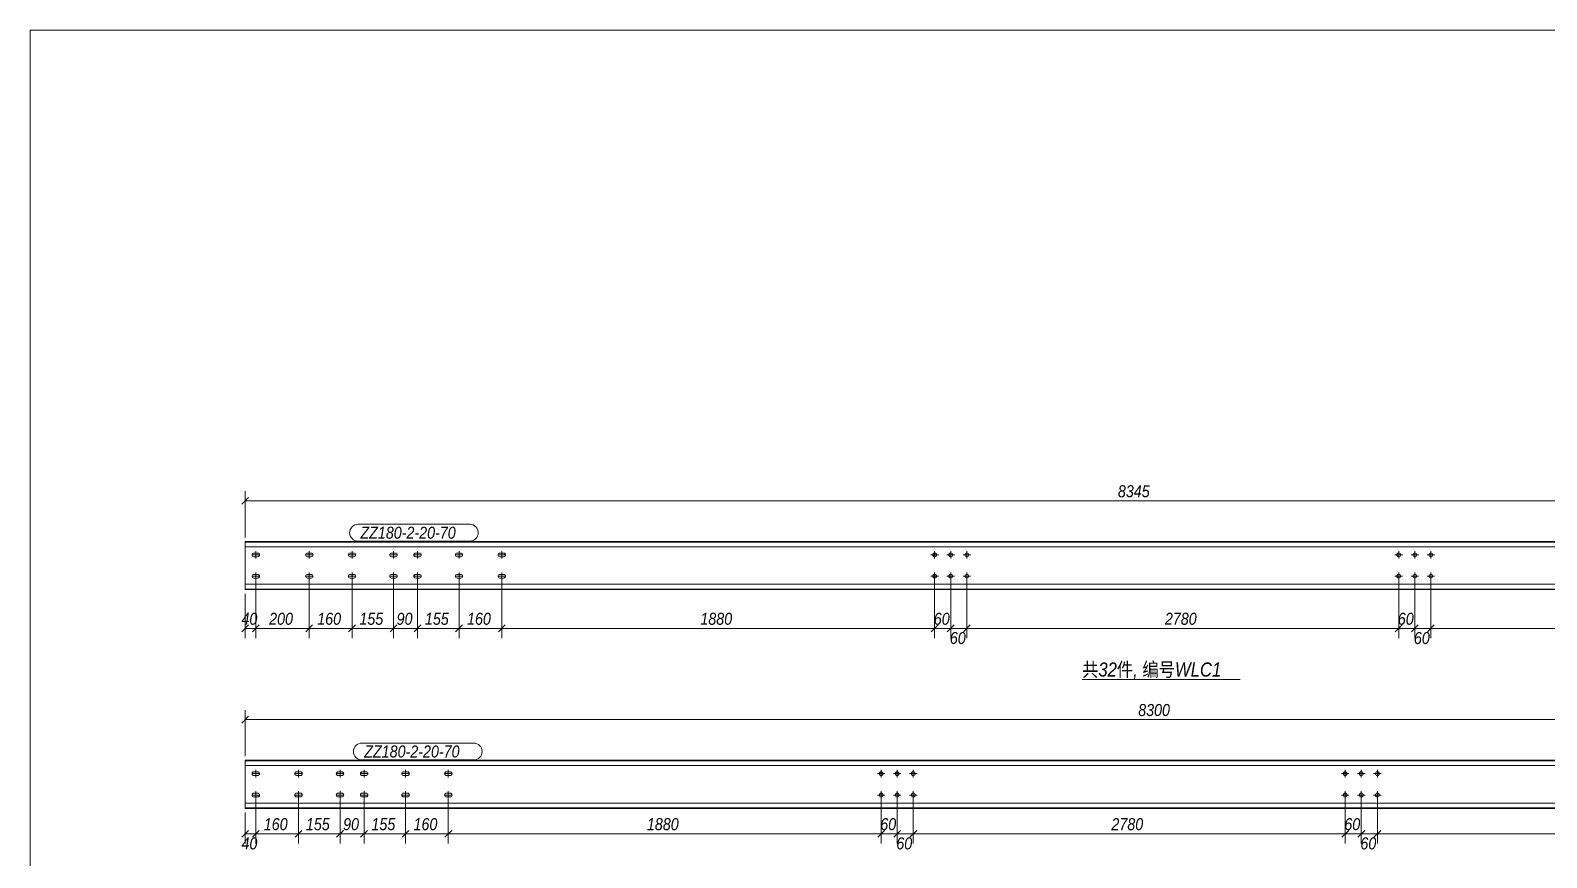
# Model space of a CAD drawing. Extents: x 857 to 4439, y -1249 to 4637.
# Drawn here: x 863 to 1241, y 893.9 to 1100.2 of the extents above; entities that cross this region are included whole.
import ezdxf

# ---------------------------------------------------------------- set-up
doc = ezdxf.new("R2010")
doc.units = 0
doc.header["$LTSCALE"] = 1000
doc.header["$MEASUREMENT"] = 0
doc.linetypes.add('XKITLINE00', pattern=[0])
doc.linetypes.add('XKITLINE02', pattern=[4, 2, -2])
for name, color, linetype, lineweight in [('Bolt', 7, 'Continuous', 0), ('DrawingSheet', 5, 'Continuous', 0), ('OtherObjectType', 1, 'Continuous', 0), ('Part', 2, 'Continuous', 0), ('PartMark', 3, 'Continuous', 0), ('Z-DIMENSIONS', 1, 'Continuous', 0)]:
    doc.layers.add(name, color=color, linetype=linetype, lineweight=lineweight)
doc.styles.add('Arial Italic', font='ariali.ttf')

# ---------------------------------------------------------------- blocks, each defined once
blk = doc.blocks.new('天窗檩条AB区一')
at = {"layer": 'Bolt', "color": 3, "linetype": 'XKITLINE00', "lineweight": 0}
for p, q in [((60.32, 284.38), (60.28, 284.2)), ((60.28, 284.2), (60.28, 284.2)), ((60.28, 284.2), (60.32, 284.02)), ((62.15, 284.2), (60.28, 284.2)), ((60.42, 284.53), (60.32, 284.38)), ((60.32, 284.02), (60.42, 283.87)), ((60.57, 284.63), (60.42, 284.53)), ((60.42, 283.87), (60.57, 283.77)), ((60.75, 284.67), (60.57, 284.63)), ((60.57, 283.77), (60.75, 283.73)), ((61.68, 284.67), (60.75, 284.67)), ((60.75, 283.73), (61.68, 283.73)), ((61.21, 285.13), (61.21, 283.27)), ((61.86, 284.63), (61.68, 284.67)), ((61.68, 283.73), (61.86, 283.77)), ((62.01, 284.53), (61.86, 284.63)), ((61.86, 283.77), (62.01, 283.87)), ((62.11, 284.38), (62.01, 284.53)), ((62.01, 283.87), (62.11, 284.02)), ((62.15, 284.2), (62.11, 284.38)), ((62.11, 284.02), (62.15, 284.2)), ((62.15, 284.2), (62.15, 284.2)), ((73.65, 284.38), (73.61, 284.2)), ((73.61, 284.2), (73.61, 284.2)), ((73.61, 284.2), (73.65, 284.02)), ((73.61, 284.2), (75.48, 284.2)), ((73.75, 284.53), (73.65, 284.38)), ((73.65, 284.02), (73.75, 283.87)), ((73.9, 284.63), (73.75, 284.53)), ((73.75, 283.87), (73.9, 283.77)), ((74.08, 284.67), (73.9, 284.63)), ((73.9, 283.77), (74.08, 283.73)), ((75.01, 284.67), (74.08, 284.67)), ((74.08, 283.73), (75.01, 283.73)), ((74.55, 283.27), (74.55, 285.13)), ((75.19, 284.63), (75.01, 284.67)), ((75.01, 283.73), (75.19, 283.77)), ((75.34, 284.53), (75.19, 284.63)), ((75.19, 283.77), (75.34, 283.87)), ((75.44, 284.38), (75.34, 284.53)), ((75.34, 283.87), (75.44, 284.02)), ((75.48, 284.2), (75.44, 284.38)), ((75.44, 284.02), (75.48, 284.2)), ((75.48, 284.2), (75.48, 284.2)), ((84.28, 284.2), (84.32, 284.38)), ((84.32, 284.02), (84.28, 284.2)), ((84.28, 284.2), (84.28, 284.2)), ((86.15, 284.2), (84.28, 284.2)), ((84.32, 284.38), (84.42, 284.53)), ((84.42, 283.87), (84.32, 284.02)), ((84.42, 284.53), (84.57, 284.63)), ((84.57, 283.77), (84.42, 283.87)), ((84.57, 284.63), (84.75, 284.67)), ((84.75, 283.73), (84.57, 283.77)), ((84.75, 284.67), (85.68, 284.67)), ((85.68, 283.73), (84.75, 283.73)), ((85.21, 283.27), (85.21, 285.13)), ((85.68, 284.67), (85.86, 284.63)), ((85.86, 283.77), (85.68, 283.73)), ((85.86, 284.63), (86.01, 284.53)), ((86.01, 283.87), (85.86, 283.77)), ((86.01, 284.53), (86.11, 284.38)), ((86.11, 284.02), (86.01, 283.87)), ((86.11, 284.38), (86.15, 284.2)), ((86.15, 284.2), (86.11, 284.02)), ((86.15, 284.2), (86.15, 284.2)), ((94.65, 284.38), (94.61, 284.2)), ((94.61, 284.2), (94.61, 284.2)), ((94.61, 284.2), (94.65, 284.02)), ((96.48, 284.2), (94.61, 284.2)), ((94.75, 284.53), (94.65, 284.38)), ((94.65, 284.02), (94.75, 283.87)), ((94.9, 284.63), (94.75, 284.53)), ((94.75, 283.87), (94.9, 283.77)), ((95.08, 284.67), (94.9, 284.63)), ((94.9, 283.77), (95.08, 283.73)), ((96.01, 284.67), (95.08, 284.67)), ((95.08, 283.73), (96.01, 283.73)), ((95.55, 285.13), (95.55, 283.27)), ((96.19, 284.63), (96.01, 284.67)), ((96.01, 283.73), (96.19, 283.77)), ((96.34, 284.53), (96.19, 284.63)), ((96.19, 283.77), (96.34, 283.87)), ((96.44, 284.38), (96.34, 284.53)), ((96.34, 283.87), (96.44, 284.02)), ((96.48, 284.2), (96.44, 284.38)), ((96.44, 284.02), (96.48, 284.2)), ((96.48, 284.2), (96.48, 284.2)), ((100.65, 284.38), (100.61, 284.2)), ((100.61, 284.2), (100.61, 284.2)), ((100.61, 284.2), (100.65, 284.02)), ((102.48, 284.2), (100.61, 284.2)), ((100.75, 284.53), (100.65, 284.38)), ((100.65, 284.02), (100.75, 283.87)), ((100.9, 284.63), (100.75, 284.53)), ((100.75, 283.87), (100.9, 283.77)), ((101.08, 284.67), (100.9, 284.63)), ((100.9, 283.77), (101.08, 283.73)), ((102.01, 284.67), (101.08, 284.67)), ((101.08, 283.73), (102.01, 283.73)), ((101.55, 285.13), (101.55, 283.27)), ((102.19, 284.63), (102.01, 284.67)), ((102.01, 283.73), (102.19, 283.77)), ((102.34, 284.53), (102.19, 284.63)), ((102.19, 283.77), (102.34, 283.87)), ((102.44, 284.38), (102.34, 284.53)), ((102.34, 283.87), (102.44, 284.02)), ((102.48, 284.2), (102.44, 284.38)), ((102.44, 284.02), (102.48, 284.2)), ((102.48, 284.2), (102.48, 284.2)), ((110.95, 284.2), (110.98, 284.38)), ((110.98, 284.02), (110.95, 284.2)), ((110.95, 284.2), (110.95, 284.2)), ((112.81, 284.2), (110.95, 284.2)), ((110.98, 284.38), (111.08, 284.53)), ((111.08, 283.87), (110.98, 284.02)), ((111.08, 284.53), (111.23, 284.63)), ((111.23, 283.77), (111.08, 283.87)), ((111.23, 284.63), (111.41, 284.67)), ((111.41, 283.73), (111.23, 283.77)), ((111.41, 284.67), (112.35, 284.67)), ((112.35, 283.73), (111.41, 283.73)), ((111.88, 283.27), (111.88, 285.13)), ((112.35, 284.67), (112.52, 284.63)), ((112.52, 283.77), (112.35, 283.73)), ((112.52, 284.63), (112.68, 284.53)), ((112.68, 283.87), (112.52, 283.77)), ((112.68, 284.53), (112.78, 284.38)), ((112.78, 284.02), (112.68, 283.87)), ((112.78, 284.38), (112.81, 284.2)), ((112.81, 284.2), (112.78, 284.02)), ((112.81, 284.2), (112.81, 284.2)), ((121.65, 284.38), (121.61, 284.2)), ((121.61, 284.2), (121.61, 284.2)), ((121.61, 284.2), (121.65, 284.02)), ((123.48, 284.2), (121.61, 284.2)), ((121.75, 284.53), (121.65, 284.38)), ((121.65, 284.02), (121.75, 283.87)), ((121.9, 284.63), (121.75, 284.53)), ((121.75, 283.87), (121.9, 283.77)), ((122.08, 284.67), (121.9, 284.63)), ((121.9, 283.77), (122.08, 283.73)), ((123.01, 284.67), (122.08, 284.67)), ((122.08, 283.73), (123.01, 283.73)), ((122.55, 285.13), (122.55, 283.27)), ((123.19, 284.63), (123.01, 284.67)), ((123.01, 283.73), (123.19, 283.77)), ((123.34, 284.53), (123.19, 284.63)), ((123.19, 283.77), (123.34, 283.87)), ((123.44, 284.38), (123.34, 284.53)), ((123.34, 283.87), (123.44, 284.02)), ((123.48, 284.2), (123.44, 284.38)), ((123.44, 284.02), (123.48, 284.2)), ((123.48, 284.2), (123.48, 284.2)), ((231.41, 284.2), (229.54, 284.2)), ((230.47, 283.27), (230.47, 285.13)), ((235.41, 284.2), (233.54, 284.2)), ((234.47, 283.27), (234.47, 285.13)), ((239.41, 284.2), (237.54, 284.2)), ((238.47, 283.27), (238.47, 285.13)), ((347.11, 284.2), (345.24, 284.2)), ((346.17, 283.27), (346.17, 285.13)), ((351.11, 284.2), (349.24, 284.2)), ((350.17, 283.27), (350.17, 285.13)), ((355.11, 284.2), (353.24, 284.2)), ((354.17, 283.27), (354.17, 285.13)), ((61.21, 279.8), (61.21, 277.93)), ((74.55, 277.93), (74.55, 279.8)), ((85.21, 277.93), (85.21, 279.8)), ((95.55, 279.8), (95.55, 277.93)), ((101.55, 279.8), (101.55, 277.93)), ((111.88, 277.93), (111.88, 279.8)), ((122.55, 279.8), (122.55, 277.93)), ((230.47, 277.93), (230.47, 279.8)), ((234.47, 277.93), (234.47, 279.8)), ((238.47, 277.93), (238.47, 279.8)), ((346.17, 277.93), (346.17, 279.8)), ((350.17, 277.93), (350.17, 279.8)), ((354.17, 277.93), (354.17, 279.8)), ((60.32, 279.05), (60.28, 278.87)), ((60.28, 278.87), (60.28, 278.87)), ((60.28, 278.87), (60.32, 278.69)), ((62.15, 278.87), (60.28, 278.87)), ((60.42, 279.2), (60.32, 279.05)), ((60.32, 278.69), (60.42, 278.54)), ((60.57, 279.3), (60.42, 279.2)), ((60.42, 278.54), (60.57, 278.44)), ((60.75, 279.33), (60.57, 279.3)), ((60.57, 278.44), (60.75, 278.4)), ((61.68, 279.33), (60.75, 279.33)), ((60.75, 278.4), (61.68, 278.4)), ((61.86, 279.3), (61.68, 279.33)), ((61.68, 278.4), (61.86, 278.44)), ((62.01, 279.2), (61.86, 279.3)), ((61.86, 278.44), (62.01, 278.54)), ((62.11, 279.05), (62.01, 279.2)), ((62.01, 278.54), (62.11, 278.69)), ((62.15, 278.87), (62.11, 279.05)), ((62.11, 278.69), (62.15, 278.87)), ((62.15, 278.87), (62.15, 278.87)), ((73.65, 279.05), (73.61, 278.87)), ((73.61, 278.87), (73.61, 278.87)), ((73.61, 278.87), (73.65, 278.69)), ((73.61, 278.87), (75.48, 278.87)), ((73.75, 279.2), (73.65, 279.05)), ((73.65, 278.69), (73.75, 278.54)), ((73.9, 279.3), (73.75, 279.2)), ((73.75, 278.54), (73.9, 278.44)), ((74.08, 279.33), (73.9, 279.3)), ((73.9, 278.44), (74.08, 278.4)), ((75.01, 279.33), (74.08, 279.33)), ((74.08, 278.4), (75.01, 278.4)), ((75.19, 279.3), (75.01, 279.33)), ((75.01, 278.4), (75.19, 278.44)), ((75.34, 279.2), (75.19, 279.3)), ((75.19, 278.44), (75.34, 278.54)), ((75.44, 279.05), (75.34, 279.2)), ((75.34, 278.54), (75.44, 278.69)), ((75.48, 278.87), (75.44, 279.05)), ((75.44, 278.69), (75.48, 278.87)), ((75.48, 278.87), (75.48, 278.87)), ((84.28, 278.87), (84.32, 279.05)), ((84.32, 278.69), (84.28, 278.87)), ((84.28, 278.87), (84.28, 278.87)), ((86.15, 278.87), (84.28, 278.87)), ((84.32, 279.05), (84.42, 279.2)), ((84.42, 278.54), (84.32, 278.69)), ((84.42, 279.2), (84.57, 279.3)), ((84.57, 278.44), (84.42, 278.54)), ((84.57, 279.3), (84.75, 279.33)), ((84.75, 278.4), (84.57, 278.44)), ((84.75, 279.33), (85.68, 279.33)), ((85.68, 278.4), (84.75, 278.4)), ((85.68, 279.33), (85.86, 279.3)), ((85.86, 278.44), (85.68, 278.4)), ((85.86, 279.3), (86.01, 279.2)), ((86.01, 278.54), (85.86, 278.44)), ((86.01, 279.2), (86.11, 279.05)), ((86.11, 278.69), (86.01, 278.54)), ((86.11, 279.05), (86.15, 278.87)), ((86.15, 278.87), (86.11, 278.69)), ((86.15, 278.87), (86.15, 278.87)), ((94.65, 279.05), (94.61, 278.87)), ((94.61, 278.87), (94.61, 278.87)), ((94.61, 278.87), (94.65, 278.69)), ((96.48, 278.87), (94.61, 278.87)), ((94.75, 279.2), (94.65, 279.05)), ((94.65, 278.69), (94.75, 278.54)), ((94.9, 279.3), (94.75, 279.2)), ((94.75, 278.54), (94.9, 278.44)), ((95.08, 279.33), (94.9, 279.3)), ((94.9, 278.44), (95.08, 278.4)), ((96.01, 279.33), (95.08, 279.33)), ((95.08, 278.4), (96.01, 278.4)), ((96.19, 279.3), (96.01, 279.33)), ((96.01, 278.4), (96.19, 278.44)), ((96.34, 279.2), (96.19, 279.3)), ((96.19, 278.44), (96.34, 278.54)), ((96.44, 279.05), (96.34, 279.2)), ((96.34, 278.54), (96.44, 278.69)), ((96.48, 278.87), (96.44, 279.05)), ((96.44, 278.69), (96.48, 278.87)), ((96.48, 278.87), (96.48, 278.87)), ((100.65, 279.05), (100.61, 278.87)), ((100.61, 278.87), (100.61, 278.87)), ((100.61, 278.87), (100.65, 278.69)), ((102.48, 278.87), (100.61, 278.87)), ((100.75, 279.2), (100.65, 279.05)), ((100.65, 278.69), (100.75, 278.54)), ((100.9, 279.3), (100.75, 279.2)), ((100.75, 278.54), (100.9, 278.44)), ((101.08, 279.33), (100.9, 279.3)), ((100.9, 278.44), (101.08, 278.4)), ((102.01, 279.33), (101.08, 279.33)), ((101.08, 278.4), (102.01, 278.4)), ((102.19, 279.3), (102.01, 279.33)), ((102.01, 278.4), (102.19, 278.44)), ((102.34, 279.2), (102.19, 279.3)), ((102.19, 278.44), (102.34, 278.54)), ((102.44, 279.05), (102.34, 279.2)), ((102.34, 278.54), (102.44, 278.69)), ((102.48, 278.87), (102.44, 279.05)), ((102.44, 278.69), (102.48, 278.87)), ((102.48, 278.87), (102.48, 278.87)), ((110.95, 278.87), (110.98, 279.05)), ((110.98, 278.69), (110.95, 278.87)), ((110.95, 278.87), (110.95, 278.87)), ((112.81, 278.87), (110.95, 278.87)), ((110.98, 279.05), (111.08, 279.2)), ((111.08, 278.54), (110.98, 278.69)), ((111.08, 279.2), (111.23, 279.3)), ((111.23, 278.44), (111.08, 278.54)), ((111.23, 279.3), (111.41, 279.33)), ((111.41, 278.4), (111.23, 278.44)), ((111.41, 279.33), (112.35, 279.33)), ((112.35, 278.4), (111.41, 278.4)), ((112.35, 279.33), (112.52, 279.3)), ((112.52, 278.44), (112.35, 278.4)), ((112.52, 279.3), (112.68, 279.2)), ((112.68, 278.54), (112.52, 278.44)), ((112.68, 279.2), (112.78, 279.05)), ((112.78, 278.69), (112.68, 278.54)), ((112.78, 279.05), (112.81, 278.87)), ((112.81, 278.87), (112.78, 278.69)), ((112.81, 278.87), (112.81, 278.87)), ((121.65, 279.05), (121.61, 278.87)), ((121.61, 278.87), (121.61, 278.87)), ((121.61, 278.87), (121.65, 278.69)), ((123.48, 278.87), (121.61, 278.87)), ((121.75, 279.2), (121.65, 279.05)), ((121.65, 278.69), (121.75, 278.54)), ((121.9, 279.3), (121.75, 279.2)), ((121.75, 278.54), (121.9, 278.44)), ((122.08, 279.33), (121.9, 279.3)), ((121.9, 278.44), (122.08, 278.4)), ((123.01, 279.33), (122.08, 279.33)), ((122.08, 278.4), (123.01, 278.4)), ((123.19, 279.3), (123.01, 279.33)), ((123.01, 278.4), (123.19, 278.44)), ((123.34, 279.2), (123.19, 279.3)), ((123.19, 278.44), (123.34, 278.54)), ((123.44, 279.05), (123.34, 279.2)), ((123.34, 278.54), (123.44, 278.69)), ((123.48, 278.87), (123.44, 279.05)), ((123.44, 278.69), (123.48, 278.87)), ((123.48, 278.87), (123.48, 278.87)), ((231.41, 278.87), (229.54, 278.87)), ((235.41, 278.87), (233.54, 278.87)), ((239.41, 278.87), (237.54, 278.87)), ((347.11, 278.87), (345.24, 278.87)), ((351.11, 278.87), (349.24, 278.87)), ((355.11, 278.87), (353.24, 278.87)), ((60.32, 229.83), (60.28, 229.65)), ((60.28, 229.65), (60.28, 229.65)), ((60.28, 229.65), (60.32, 229.47)), ((62.15, 229.65), (60.28, 229.65)), ((60.42, 229.98), (60.32, 229.83)), ((60.32, 229.47), (60.42, 229.32)), ((60.57, 230.08), (60.42, 229.98)), ((60.42, 229.32), (60.57, 229.22)), ((60.75, 230.12), (60.57, 230.08)), ((60.57, 229.22), (60.75, 229.18)), ((61.68, 230.12), (60.75, 230.12)), ((60.75, 229.18), (61.68, 229.18)), ((61.21, 230.58), (61.21, 228.72)), ((61.86, 230.08), (61.68, 230.12)), ((61.68, 229.18), (61.86, 229.22)), ((62.01, 229.98), (61.86, 230.08)), ((61.86, 229.22), (62.01, 229.32)), ((62.11, 229.83), (62.01, 229.98)), ((62.01, 229.32), (62.11, 229.47)), ((62.15, 229.65), (62.11, 229.83)), ((62.11, 229.47), (62.15, 229.65)), ((62.15, 229.65), (62.15, 229.65)), ((70.95, 229.65), (70.98, 229.83)), ((70.98, 229.47), (70.95, 229.65)), ((70.95, 229.65), (70.95, 229.65)), ((72.81, 229.65), (70.95, 229.65)), ((70.98, 229.83), (71.08, 229.98)), ((71.08, 229.32), (70.98, 229.47)), ((71.08, 229.98), (71.23, 230.08)), ((71.23, 229.22), (71.08, 229.32)), ((71.23, 230.08), (71.41, 230.12)), ((71.41, 229.18), (71.23, 229.22)), ((71.41, 230.12), (72.35, 230.12)), ((72.35, 229.18), (71.41, 229.18)), ((71.88, 228.72), (71.88, 230.58)), ((72.35, 230.12), (72.52, 230.08)), ((72.52, 229.22), (72.35, 229.18)), ((72.52, 230.08), (72.68, 229.98)), ((72.68, 229.32), (72.52, 229.22)), ((72.68, 229.98), (72.78, 229.83)), ((72.78, 229.47), (72.68, 229.32)), ((72.78, 229.83), (72.81, 229.65)), ((72.81, 229.65), (72.78, 229.47)), ((72.81, 229.65), (72.81, 229.65)), ((81.32, 229.83), (81.28, 229.65)), ((81.28, 229.65), (81.28, 229.65)), ((81.28, 229.65), (81.32, 229.47)), ((83.15, 229.65), (81.28, 229.65)), ((81.42, 229.98), (81.32, 229.83)), ((81.32, 229.47), (81.42, 229.32)), ((81.57, 230.08), (81.42, 229.98)), ((81.42, 229.32), (81.57, 229.22)), ((81.75, 230.12), (81.57, 230.08)), ((81.57, 229.22), (81.75, 229.18)), ((82.68, 230.12), (81.75, 230.12)), ((81.75, 229.18), (82.68, 229.18)), ((82.21, 230.58), (82.21, 228.72)), ((82.86, 230.08), (82.68, 230.12)), ((82.68, 229.18), (82.86, 229.22)), ((83.01, 229.98), (82.86, 230.08)), ((82.86, 229.22), (83.01, 229.32)), ((83.11, 229.83), (83.01, 229.98)), ((83.01, 229.32), (83.11, 229.47)), ((83.15, 229.65), (83.11, 229.83)), ((83.11, 229.47), (83.15, 229.65)), ((83.15, 229.65), (83.15, 229.65)), ((87.32, 229.83), (87.28, 229.65)), ((87.28, 229.65), (87.28, 229.65)), ((87.28, 229.65), (87.32, 229.47)), ((89.15, 229.65), (87.28, 229.65)), ((87.42, 229.98), (87.32, 229.83)), ((87.32, 229.47), (87.42, 229.32)), ((87.57, 230.08), (87.42, 229.98)), ((87.42, 229.32), (87.57, 229.22)), ((87.75, 230.12), (87.57, 230.08)), ((87.57, 229.22), (87.75, 229.18)), ((88.68, 230.12), (87.75, 230.12)), ((87.75, 229.18), (88.68, 229.18)), ((88.21, 230.58), (88.21, 228.72)), ((88.86, 230.08), (88.68, 230.12)), ((88.68, 229.18), (88.86, 229.22)), ((89.01, 229.98), (88.86, 230.08)), ((88.86, 229.22), (89.01, 229.32)), ((89.11, 229.83), (89.01, 229.98)), ((89.01, 229.32), (89.11, 229.47)), ((89.15, 229.65), (89.11, 229.83)), ((89.11, 229.47), (89.15, 229.65)), ((89.15, 229.65), (89.15, 229.65)), ((97.61, 229.65), (97.65, 229.83)), ((97.65, 229.47), (97.61, 229.65)), ((97.61, 229.65), (97.61, 229.65)), ((99.48, 229.65), (97.61, 229.65)), ((97.65, 229.83), (97.75, 229.98)), ((97.75, 229.32), (97.65, 229.47)), ((97.75, 229.98), (97.9, 230.08)), ((97.9, 229.22), (97.75, 229.32)), ((97.9, 230.08), (98.08, 230.12)), ((98.08, 229.18), (97.9, 229.22)), ((98.08, 230.12), (99.01, 230.12)), ((99.01, 229.18), (98.08, 229.18)), ((98.55, 228.72), (98.55, 230.58)), ((99.01, 230.12), (99.19, 230.08)), ((99.19, 229.22), (99.01, 229.18)), ((99.19, 230.08), (99.34, 229.98)), ((99.34, 229.32), (99.19, 229.22)), ((99.34, 229.98), (99.44, 229.83)), ((99.44, 229.47), (99.34, 229.32)), ((99.44, 229.83), (99.48, 229.65)), ((99.48, 229.65), (99.44, 229.47)), ((99.48, 229.65), (99.48, 229.65)), ((108.32, 229.83), (108.28, 229.65)), ((108.28, 229.65), (108.28, 229.65)), ((108.28, 229.65), (108.32, 229.47)), ((110.15, 229.65), (108.28, 229.65)), ((108.42, 229.98), (108.32, 229.83)), ((108.32, 229.47), (108.42, 229.32)), ((108.57, 230.08), (108.42, 229.98)), ((108.42, 229.32), (108.57, 229.22)), ((108.75, 230.12), (108.57, 230.08)), ((108.57, 229.22), (108.75, 229.18)), ((109.68, 230.12), (108.75, 230.12)), ((108.75, 229.18), (109.68, 229.18)), ((109.21, 230.58), (109.21, 228.72)), ((109.86, 230.08), (109.68, 230.12)), ((109.68, 229.18), (109.86, 229.22)), ((110.01, 229.98), (109.86, 230.08)), ((109.86, 229.22), (110.01, 229.32)), ((110.11, 229.83), (110.01, 229.98)), ((110.01, 229.32), (110.11, 229.47)), ((110.15, 229.65), (110.11, 229.83)), ((110.11, 229.47), (110.15, 229.65)), ((110.15, 229.65), (110.15, 229.65)), ((218.07, 229.65), (216.21, 229.65)), ((217.14, 228.72), (217.14, 230.58)), ((222.07, 229.65), (220.21, 229.65)), ((221.14, 228.72), (221.14, 230.58)), ((226.07, 229.65), (224.21, 229.65)), ((225.14, 228.72), (225.14, 230.58)), ((333.77, 229.65), (331.91, 229.65)), ((332.84, 228.72), (332.84, 230.58)), ((337.77, 229.65), (335.91, 229.65)), ((336.84, 228.72), (336.84, 230.58)), ((341.77, 229.65), (339.91, 229.65)), ((340.84, 228.72), (340.84, 230.58)), ((60.32, 224.5), (60.28, 224.32)), ((60.28, 224.32), (60.28, 224.32)), ((60.28, 224.32), (60.32, 224.14)), ((62.15, 224.32), (60.28, 224.32)), ((60.42, 224.65), (60.32, 224.5)), ((60.32, 224.14), (60.42, 223.99)), ((60.57, 224.75), (60.42, 224.65)), ((60.42, 223.99), (60.57, 223.89)), ((60.75, 224.78), (60.57, 224.75)), ((60.57, 223.89), (60.75, 223.85)), ((61.68, 224.78), (60.75, 224.78)), ((60.75, 223.85), (61.68, 223.85)), ((61.21, 225.25), (61.21, 223.38)), ((61.86, 224.75), (61.68, 224.78)), ((61.68, 223.85), (61.86, 223.89)), ((62.01, 224.65), (61.86, 224.75)), ((61.86, 223.89), (62.01, 223.99)), ((62.11, 224.5), (62.01, 224.65)), ((62.01, 223.99), (62.11, 224.14)), ((62.15, 224.32), (62.11, 224.5)), ((62.11, 224.14), (62.15, 224.32)), ((62.15, 224.32), (62.15, 224.32)), ((70.95, 224.32), (70.98, 224.5)), ((70.98, 224.14), (70.95, 224.32)), ((70.95, 224.32), (70.95, 224.32)), ((72.81, 224.32), (70.95, 224.32)), ((70.98, 224.5), (71.08, 224.65)), ((71.08, 223.99), (70.98, 224.14)), ((71.08, 224.65), (71.23, 224.75)), ((71.23, 223.89), (71.08, 223.99)), ((71.23, 224.75), (71.41, 224.78)), ((71.41, 223.85), (71.23, 223.89)), ((71.41, 224.78), (72.35, 224.78)), ((72.35, 223.85), (71.41, 223.85)), ((71.88, 223.38), (71.88, 225.25)), ((72.35, 224.78), (72.52, 224.75)), ((72.52, 223.89), (72.35, 223.85)), ((72.52, 224.75), (72.68, 224.65)), ((72.68, 223.99), (72.52, 223.89)), ((72.68, 224.65), (72.78, 224.5)), ((72.78, 224.14), (72.68, 223.99)), ((72.78, 224.5), (72.81, 224.32)), ((72.81, 224.32), (72.78, 224.14)), ((72.81, 224.32), (72.81, 224.32)), ((81.32, 224.5), (81.28, 224.32)), ((81.28, 224.32), (81.28, 224.32)), ((81.28, 224.32), (81.32, 224.14)), ((83.15, 224.32), (81.28, 224.32)), ((81.42, 224.65), (81.32, 224.5)), ((81.32, 224.14), (81.42, 223.99)), ((81.57, 224.75), (81.42, 224.65)), ((81.42, 223.99), (81.57, 223.89)), ((81.75, 224.78), (81.57, 224.75)), ((81.57, 223.89), (81.75, 223.85)), ((82.68, 224.78), (81.75, 224.78)), ((81.75, 223.85), (82.68, 223.85)), ((82.21, 225.25), (82.21, 223.38)), ((82.86, 224.75), (82.68, 224.78)), ((82.68, 223.85), (82.86, 223.89)), ((83.01, 224.65), (82.86, 224.75)), ((82.86, 223.89), (83.01, 223.99)), ((83.11, 224.5), (83.01, 224.65)), ((83.01, 223.99), (83.11, 224.14)), ((83.15, 224.32), (83.11, 224.5)), ((83.11, 224.14), (83.15, 224.32)), ((83.15, 224.32), (83.15, 224.32)), ((87.32, 224.5), (87.28, 224.32)), ((87.28, 224.32), (87.28, 224.32)), ((87.28, 224.32), (87.32, 224.14)), ((89.15, 224.32), (87.28, 224.32)), ((87.42, 224.65), (87.32, 224.5)), ((87.32, 224.14), (87.42, 223.99)), ((87.57, 224.75), (87.42, 224.65)), ((87.42, 223.99), (87.57, 223.89)), ((87.75, 224.78), (87.57, 224.75)), ((87.57, 223.89), (87.75, 223.85)), ((88.68, 224.78), (87.75, 224.78)), ((87.75, 223.85), (88.68, 223.85)), ((88.21, 225.25), (88.21, 223.38)), ((88.86, 224.75), (88.68, 224.78)), ((88.68, 223.85), (88.86, 223.89)), ((89.01, 224.65), (88.86, 224.75)), ((88.86, 223.89), (89.01, 223.99)), ((89.11, 224.5), (89.01, 224.65)), ((89.01, 223.99), (89.11, 224.14)), ((89.15, 224.32), (89.11, 224.5)), ((89.11, 224.14), (89.15, 224.32)), ((89.15, 224.32), (89.15, 224.32)), ((97.61, 224.32), (97.65, 224.5)), ((97.65, 224.14), (97.61, 224.32)), ((97.61, 224.32), (97.61, 224.32)), ((99.48, 224.32), (97.61, 224.32)), ((97.65, 224.5), (97.75, 224.65)), ((97.75, 223.99), (97.65, 224.14)), ((97.75, 224.65), (97.9, 224.75)), ((97.9, 223.89), (97.75, 223.99)), ((97.9, 224.75), (98.08, 224.78)), ((98.08, 223.85), (97.9, 223.89)), ((98.08, 224.78), (99.01, 224.78)), ((99.01, 223.85), (98.08, 223.85)), ((98.55, 223.38), (98.55, 225.25)), ((99.01, 224.78), (99.19, 224.75)), ((99.19, 223.89), (99.01, 223.85)), ((99.19, 224.75), (99.34, 224.65)), ((99.34, 223.99), (99.19, 223.89)), ((99.34, 224.65), (99.44, 224.5)), ((99.44, 224.14), (99.34, 223.99)), ((99.44, 224.5), (99.48, 224.32)), ((99.48, 224.32), (99.44, 224.14)), ((99.48, 224.32), (99.48, 224.32)), ((108.32, 224.5), (108.28, 224.32)), ((108.28, 224.32), (108.28, 224.32)), ((108.28, 224.32), (108.32, 224.14)), ((110.15, 224.32), (108.28, 224.32)), ((108.42, 224.65), (108.32, 224.5)), ((108.32, 224.14), (108.42, 223.99)), ((108.57, 224.75), (108.42, 224.65)), ((108.42, 223.99), (108.57, 223.89)), ((108.75, 224.78), (108.57, 224.75)), ((108.57, 223.89), (108.75, 223.85)), ((109.68, 224.78), (108.75, 224.78)), ((108.75, 223.85), (109.68, 223.85)), ((109.21, 225.25), (109.21, 223.38)), ((109.86, 224.75), (109.68, 224.78)), ((109.68, 223.85), (109.86, 223.89)), ((110.01, 224.65), (109.86, 224.75)), ((109.86, 223.89), (110.01, 223.99)), ((110.11, 224.5), (110.01, 224.65)), ((110.01, 223.99), (110.11, 224.14)), ((110.15, 224.32), (110.11, 224.5)), ((110.11, 224.14), (110.15, 224.32)), ((110.15, 224.32), (110.15, 224.32)), ((218.07, 224.32), (216.21, 224.32)), ((217.14, 223.38), (217.14, 225.25)), ((222.07, 224.32), (220.21, 224.32)), ((221.14, 223.38), (221.14, 225.25)), ((226.07, 224.32), (224.21, 224.32)), ((225.14, 223.38), (225.14, 225.25)), ((333.77, 224.32), (331.91, 224.32)), ((332.84, 223.38), (332.84, 225.25)), ((337.77, 224.32), (335.91, 224.32)), ((336.84, 223.38), (336.84, 225.25)), ((341.77, 224.32), (339.91, 224.32)), ((340.84, 223.38), (340.84, 225.25))]:
    blk.add_line(p, q, dxfattribs=at)
for centre in [(230.47, 284.2), (234.47, 284.2), (238.47, 284.2), (346.17, 284.2), (350.17, 284.2), (354.17, 284.2), (230.47, 278.87), (234.47, 278.87), (238.47, 278.87), (346.17, 278.87), (350.17, 278.87), (354.17, 278.87), (217.14, 229.65), (221.14, 229.65), (225.14, 229.65), (332.84, 229.65), (336.84, 229.65), (340.84, 229.65), (217.14, 224.32), (221.14, 224.32), (225.14, 224.32), (332.84, 224.32), (336.84, 224.32), (340.84, 224.32)]:
    blk.add_circle(centre, 0.467, dxfattribs=at)
at = {"layer": 'DrawingSheet', "color": 5, "linetype": 'XKITLINE00', "lineweight": 0}
for p, q in [((589, 415), (5, 415)), ((5, 415), (5, 5))]:
    blk.add_line(p, q, dxfattribs=at)
at = {"layer": 'OtherObjectType', "color": 1, "linetype": 'XKITLINE00', "lineweight": 0}
blk.add_line((267.22, 253.12), (306.63, 253.12), dxfattribs=at)
at = {"layer": 'Part', "color": 2, "linetype": 'XKITLINE00', "lineweight": 0}
for p, q in [((176.57, 287.53), (58.55, 287.53)), ((58.55, 287.53), (58.55, 275.53)), ((292.27, 287.53), (176.67, 287.53)), ((407.97, 287.53), (292.37, 287.53)), ((176.57, 276.87), (58.55, 276.87)), ((292.27, 276.87), (176.67, 276.87)), ((407.97, 276.87), (292.37, 276.87)), ((176.57, 275.53), (58.55, 275.53)), ((292.27, 275.53), (176.67, 275.53)), ((407.97, 275.53), (292.37, 275.53)), ((163.24, 232.98), (58.55, 232.98)), ((58.55, 232.98), (58.55, 220.98)), ((278.94, 232.98), (163.34, 232.98)), ((394.64, 232.98), (279.04, 232.98)), ((163.24, 222.32), (58.55, 222.32)), ((58.55, 220.98), (163.24, 220.98)), ((278.94, 222.32), (163.34, 222.32)), ((163.34, 220.98), (278.94, 220.98)), ((394.64, 222.32), (279.04, 222.32)), ((279.04, 220.98), (394.64, 220.98))]:
    blk.add_line(p, q, dxfattribs=at)
at = {"layer": 'Part', "color": 7, "linetype": 'XKITLINE02', "lineweight": 0}
for p, q in [((176.57, 287.4), (58.55, 287.4)), ((292.27, 287.4), (176.67, 287.4)), ((407.97, 287.4), (292.37, 287.4)), ((176.57, 286.2), (58.55, 286.2)), ((292.27, 286.2), (176.67, 286.2)), ((407.97, 286.2), (292.37, 286.2)), ((176.57, 275.67), (58.55, 275.67)), ((292.27, 275.67), (176.67, 275.67)), ((407.97, 275.67), (292.37, 275.67)), ((163.24, 232.85), (58.55, 232.85)), ((163.24, 231.65), (58.55, 231.65)), ((278.94, 232.85), (163.34, 232.85)), ((278.94, 231.65), (163.34, 231.65)), ((394.64, 232.85), (279.04, 232.85)), ((394.64, 231.65), (279.04, 231.65)), ((163.24, 221.12), (58.55, 221.12)), ((278.94, 221.12), (163.34, 221.12)), ((394.64, 221.12), (279.04, 221.12))]:
    blk.add_line(p, q, dxfattribs=at)
at = {"layer": 'PartMark', "color": 1, "linetype": 'XKITLINE00', "lineweight": 0}
for p, q in [((86.7, 291.83), (114.59, 291.83)), ((86.7, 287.63), (114.59, 287.63)), ((87.66, 237.28), (115.54, 237.28)), ((87.66, 233.08), (115.54, 233.08))]:
    blk.add_line(p, q, dxfattribs=at)
for centre, start, end in [((86.7, 289.73), 90, 270), ((114.59, 289.73), 270, 90), ((87.66, 235.18), 90, 270), ((115.54, 235.18), 270, 90)]:
    blk.add_arc(centre, 2.1, start, end, dxfattribs=at)
at = {"layer": 'Z-DIMENSIONS', "color": 4, "linetype": 'XKITLINE00', "lineweight": 0}
for p, q in [((58.55, 288.53), (58.55, 300.07)), ((59.39, 298.52), (57.7, 296.82)), ((58.55, 297.67), (502.66, 297.67)), ((61.21, 277.87), (61.21, 263.47)), ((61.21, 277.87), (61.21, 263.47)), ((74.55, 277.87), (74.55, 263.47)), ((74.55, 277.87), (74.55, 263.47)), ((85.21, 277.87), (85.21, 263.47)), ((85.21, 277.87), (85.21, 263.47)), ((95.55, 277.87), (95.55, 263.47)), ((95.55, 277.87), (95.55, 263.47)), ((101.55, 277.87), (101.55, 263.47)), ((101.55, 277.87), (101.55, 263.47)), ((111.88, 277.87), (111.88, 263.47)), ((111.88, 277.87), (111.88, 263.47)), ((122.55, 277.87), (122.55, 263.47)), ((122.55, 277.87), (122.55, 263.47)), ((230.47, 277.87), (230.47, 263.47)), ((230.47, 277.87), (230.47, 263.47)), ((234.47, 277.87), (234.47, 263.47)), ((234.47, 277.87), (234.47, 263.47)), ((238.47, 277.87), (238.47, 263.47)), ((238.47, 277.87), (238.47, 263.47)), ((346.17, 277.87), (346.17, 263.47)), ((346.17, 277.87), (346.17, 263.47)), ((350.17, 277.87), (350.17, 263.47)), ((350.17, 277.87), (350.17, 263.47)), ((354.17, 277.87), (354.17, 263.47)), ((354.17, 277.87), (354.17, 263.47)), ((58.55, 274.53), (58.55, 263.47)), ((59.39, 266.72), (57.7, 265.02)), ((58.55, 265.87), (61.21, 265.87)), ((62.06, 266.72), (60.36, 265.02)), ((62.06, 266.72), (60.36, 265.02)), ((61.21, 265.87), (74.55, 265.87)), ((75.39, 266.72), (73.7, 265.02)), ((75.39, 266.72), (73.7, 265.02)), ((74.55, 265.87), (85.21, 265.87)), ((86.06, 266.72), (84.36, 265.02)), ((86.06, 266.72), (84.36, 265.02)), ((85.21, 265.87), (95.55, 265.87)), ((96.39, 266.72), (94.7, 265.02)), ((96.39, 266.72), (94.7, 265.02)), ((95.55, 265.87), (101.55, 265.87)), ((102.39, 266.72), (100.7, 265.02)), ((102.39, 266.72), (100.7, 265.02)), ((101.55, 265.87), (111.88, 265.87)), ((112.73, 266.72), (111.03, 265.02)), ((112.73, 266.72), (111.03, 265.02)), ((111.88, 265.87), (122.55, 265.87)), ((123.39, 266.72), (121.7, 265.02)), ((123.39, 266.72), (121.7, 265.02)), ((122.55, 265.87), (230.47, 265.87)), ((231.32, 266.72), (229.62, 265.02)), ((231.32, 266.72), (229.62, 265.02)), ((230.47, 265.87), (234.47, 265.87)), ((235.32, 266.72), (233.62, 265.02)), ((235.32, 266.72), (233.62, 265.02)), ((234.47, 265.87), (238.47, 265.87)), ((239.32, 266.72), (237.62, 265.02)), ((239.32, 266.72), (237.62, 265.02)), ((238.47, 265.87), (346.17, 265.87)), ((347.02, 266.72), (345.32, 265.02)), ((347.02, 266.72), (345.32, 265.02)), ((346.17, 265.87), (350.17, 265.87)), ((351.02, 266.72), (349.32, 265.02)), ((351.02, 266.72), (349.32, 265.02)), ((350.17, 265.87), (354.17, 265.87)), ((355.02, 266.72), (353.32, 265.02)), ((355.02, 266.72), (353.32, 265.02)), ((354.17, 265.87), (462.34, 265.87)), ((59.39, 243.97), (57.7, 242.27)), ((58.55, 233.98), (58.55, 245.52)), ((58.55, 243.12), (512.77, 243.12)), ((61.21, 223.32), (61.21, 212.26)), ((61.21, 223.32), (61.21, 212.26)), ((71.88, 223.32), (71.88, 212.26)), ((71.88, 223.32), (71.88, 212.26)), ((82.21, 223.32), (82.21, 212.26)), ((82.21, 223.32), (82.21, 212.26)), ((88.21, 223.32), (88.21, 212.26)), ((88.21, 223.32), (88.21, 212.26)), ((98.55, 223.32), (98.55, 212.26)), ((98.55, 223.32), (98.55, 212.26)), ((109.21, 223.32), (109.21, 212.26)), ((109.21, 223.32), (109.21, 212.26)), ((217.14, 223.32), (217.14, 212.26)), ((217.14, 223.32), (217.14, 212.26)), ((221.14, 223.32), (221.14, 212.26)), ((221.14, 223.32), (221.14, 212.26)), ((225.14, 223.32), (225.14, 212.26)), ((225.14, 223.32), (225.14, 212.26)), ((332.84, 223.32), (332.84, 212.26)), ((332.84, 223.32), (332.84, 212.26)), ((336.84, 223.32), (336.84, 212.26)), ((336.84, 223.32), (336.84, 212.26)), ((340.84, 223.32), (340.84, 212.26)), ((340.84, 223.32), (340.84, 212.26)), ((58.55, 219.98), (58.55, 212.26)), ((59.39, 215.51), (57.7, 213.81)), ((62.06, 215.51), (60.36, 213.81)), ((62.06, 215.51), (60.36, 213.81)), ((72.73, 215.51), (71.03, 213.81)), ((72.73, 215.51), (71.03, 213.81)), ((83.06, 215.51), (81.36, 213.81)), ((83.06, 215.51), (81.36, 213.81)), ((89.06, 215.51), (87.36, 213.81)), ((89.06, 215.51), (87.36, 213.81)), ((99.39, 215.51), (97.7, 213.81)), ((99.39, 215.51), (97.7, 213.81)), ((110.06, 215.51), (108.36, 213.81)), ((110.06, 215.51), (108.36, 213.81)), ((217.99, 215.51), (216.29, 213.81)), ((217.99, 215.51), (216.29, 213.81)), ((221.99, 215.51), (220.29, 213.81)), ((221.99, 215.51), (220.29, 213.81)), ((225.99, 215.51), (224.29, 213.81)), ((225.99, 215.51), (224.29, 213.81)), ((333.69, 215.51), (331.99, 213.81)), ((333.69, 215.51), (331.99, 213.81)), ((337.69, 215.51), (335.99, 213.81)), ((337.69, 215.51), (335.99, 213.81)), ((341.69, 215.51), (339.99, 213.81)), ((341.69, 215.51), (339.99, 213.81)), ((58.55, 214.66), (61.21, 214.66)), ((61.21, 214.66), (71.88, 214.66)), ((71.88, 214.66), (82.21, 214.66)), ((82.21, 214.66), (88.21, 214.66)), ((88.21, 214.66), (98.55, 214.66)), ((98.55, 214.66), (109.21, 214.66)), ((109.21, 214.66), (217.14, 214.66)), ((217.14, 214.66), (221.14, 214.66)), ((221.14, 214.66), (225.14, 214.66)), ((225.14, 214.66), (332.84, 214.66)), ((332.84, 214.66), (336.84, 214.66)), ((336.84, 214.66), (340.84, 214.66)), ((340.84, 214.66), (462.1, 214.66))]:
    blk.add_line(p, q, dxfattribs=at)
at = {"layer": 'Z-DIMENSIONS', "color": 3}
for p in [(58.55, 297.67), (58.55, 265.87), (61.21, 265.87), (61.21, 265.87), (74.55, 265.87), (74.55, 265.87), (85.21, 265.87), (85.21, 265.87), (95.55, 265.87), (95.55, 265.87), (101.55, 265.87), (101.55, 265.87), (111.88, 265.87), (111.88, 265.87), (122.55, 265.87), (122.55, 265.87), (230.47, 265.87), (230.47, 265.87), (234.47, 265.87), (234.47, 265.87), (238.47, 265.87), (238.47, 265.87), (346.17, 265.87), (346.17, 265.87), (350.17, 265.87), (350.17, 265.87), (354.17, 265.87), (354.17, 265.87), (58.55, 243.12), (58.55, 214.66), (61.21, 214.66), (61.21, 214.66), (71.88, 214.66), (71.88, 214.66), (82.21, 214.66), (82.21, 214.66), (88.21, 214.66), (88.21, 214.66), (98.55, 214.66), (98.55, 214.66), (109.21, 214.66), (109.21, 214.66), (217.14, 214.66), (217.14, 214.66), (221.14, 214.66), (221.14, 214.66), (225.14, 214.66), (225.14, 214.66), (332.84, 214.66), (332.84, 214.66), (336.84, 214.66), (336.84, 214.66), (340.84, 214.66), (340.84, 214.66)]:
    blk.add_point(p, dxfattribs=at)
at = {"layer": 'OtherObjectType', "color": 1, "style": 'Arial Italic', "width": 0.85}
blk.add_text('共32件, 编号WLC1', height=3.5, dxfattribs=at).set_placement((267.22, 253.87))
at = {"layer": 'PartMark', "color": 7, "style": 'Arial Italic', "width": 0.85}
for p in [(87.3, 288.23), (88.26, 233.68)]:
    blk.add_text('ZZ180-2-20-70', height=3, dxfattribs=at).set_placement(p)
at = {"layer": 'Z-DIMENSIONS', "color": 3, "style": 'Arial Italic', "width": 0.85}
for s, p in [('8345', (276.15, 298.57)), ('40', (57.65, 266.77)), ('200', (64.54, 266.77)), ('160', (76.54, 266.77)), ('155', (87.04, 266.77)), ('90', (96.32, 266.77)), ('155', (103.38, 266.77)), ('160', (113.88, 266.77)), ('1880', (172.06, 266.77)), ('60', (230.25, 266.77)), ('2780', (287.87, 266.77)), ('60', (345.95, 266.77)), ('60', (234.25, 261.97)), ('60', (349.95, 261.97)), ('8300', (281.21, 244.02)), ('160', (63.21, 215.56)), ('155', (73.71, 215.56)), ('90', (82.99, 215.56)), ('155', (90.04, 215.56)), ('160', (100.54, 215.56)), ('1880', (158.73, 215.56)), ('60', (216.91, 215.56)), ('2780', (274.54, 215.56)), ('60', (332.61, 215.56)), ('40', (57.65, 210.76)), ('60', (220.91, 210.76)), ('60', (336.61, 210.76))]:
    blk.add_text(s, height=3, dxfattribs=at).set_placement(p)

msp = doc.modelspace()

# ---------------------------------------------------------------- block references
msp.add_blockref('天窗檩条AB区一', (857.96, 685.18))

doc.saveas('drawing.dxf')
